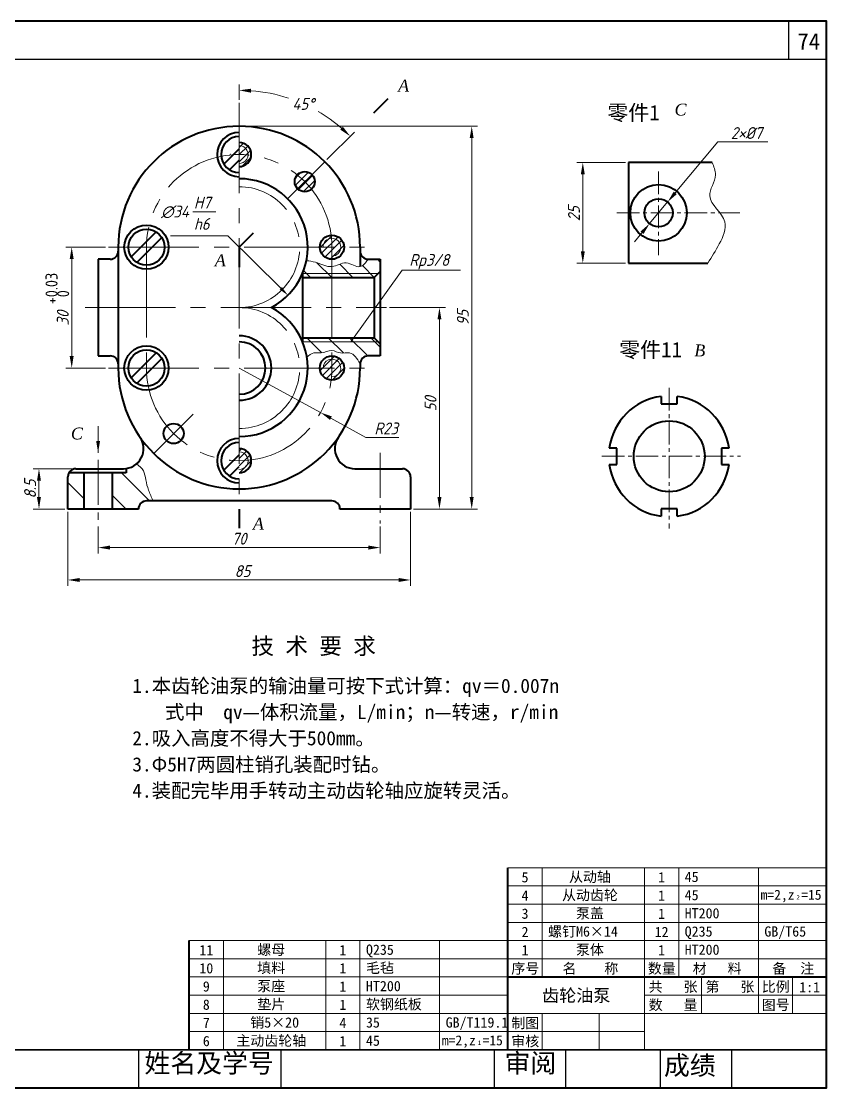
# Model space of a CAD drawing. Header units: millimetres. Extents: x 5 to 335, y 7 to 232.
# Drawn here: x 165.2 to 335, y 7 to 232 of the extents above; entities that cross this region are included whole.
import ezdxf
from ezdxf.enums import TextEntityAlignment as Align

# ---------------------------------------------------------------- set-up
doc = ezdxf.new("R2010")
doc.units = ezdxf.units.MM
doc.linetypes.add('CENTER2', pattern=[28.575, 19.05, -3.175, 3.175, -3.175])
for name, color, linetype, lineweight in [('', 7, 'Continuous', 18), ('中心线', 7, 'CENTER2', 18), ('文字', 7, 'Continuous', 18), ('粗', 7, 'Continuous', 40), ('细', 84, 'Continuous', 18), ('细线', 7, 'Continuous', 13), ('零件1', 7, 'Continuous', 40)]:
    doc.layers.add(name, color=color, linetype=linetype, lineweight=lineweight)
doc.layers.add('边框', color=5, linetype='Continuous')
doc.styles.add('GCHZ', font='gbenor.shx', dxfattribs={"bigfont": 'gbcbig.shx'})
doc.styles.get("Standard").update_dxf_attribs({"font": 'SIMFANG.TTF'})
doc.styles.add('字母', font='TIMESI.TTF', dxfattribs={"height": 2.5})
doc.styles.add('数字', font='isocp.shx', dxfattribs={"oblique": 15, "height": 2.5})
doc.dimstyles.new('Cai-68$0', dxfattribs={"dimscale": 0, "dimtxt": 2.5, "dimasz": 2.5, "dimexe": 1.25, "dimexo": 0.625, "dimtad": 1, "dimdec": 3, "dimdsep": 46, "dimtxsty": '数字', "dimcen": 0, "dimclrd": 256, "dimclre": 256, "dimclrt": 256, "dimaunit": 2, "dimazin": 2, "dimtfac": 1, "dimtdec": 3, "dimtmove": 0, "dimatfit": 3, "dimfxl": 0, "dimfrac": 2, "dimlwd": -1, "dimlwe": -1, "dimarcsym": 0})
doc.dimstyles.new('Cai-68$2', dxfattribs={"dimscale": 0, "dimtxt": 2.5, "dimasz": 2.5, "dimexe": 1.25, "dimexo": 0.625, "dimtad": 1, "dimtih": 1, "dimtoh": 1, "dimdec": 3, "dimdsep": 46, "dimtxsty": '数字', "dimcen": 0, "dimclrd": 256, "dimclre": 256, "dimclrt": 256, "dimazin": 2, "dimtfac": 1, "dimtdec": 3, "dimtmove": 0, "dimatfit": 3, "dimfxl": 0, "dimlwd": -1, "dimlwe": -1, "dimarcsym": 0})
doc.dimstyles.new('Cai-68$3', dxfattribs={"dimscale": 0, "dimtxt": 2.5, "dimasz": 2.5, "dimexe": 1.25, "dimexo": 0.625, "dimtad": 1, "dimtih": 1, "dimtoh": 1, "dimdec": 3, "dimdsep": 46, "dimtxsty": '数字', "dimcen": 0, "dimclrd": 256, "dimclre": 256, "dimclrt": 256, "dimadec": 0, "dimazin": 2, "dimtfac": 1, "dimtdec": 3, "dimtmove": 0, "dimatfit": 3, "dimfxl": 0, "dimlwd": -1, "dimlwe": -1, "dimarcsym": 0})
doc.dimstyles.new('Cai-68$4', dxfattribs={"dimscale": 0, "dimtxt": 2.5, "dimasz": 2.5, "dimexe": 1.25, "dimexo": 0.625, "dimtad": 1, "dimtih": 1, "dimtoh": 1, "dimdec": 3, "dimdsep": 46, "dimtxsty": '数字', "dimcen": 0, "dimclrd": 256, "dimclre": 256, "dimclrt": 256, "dimadec": 0, "dimazin": 2, "dimtfac": 1, "dimtdec": 3, "dimtmove": 0, "dimatfit": 3, "dimfxl": 0, "dimlwd": -1, "dimlwe": -1, "dimarcsym": 0})
doc.dimstyles.new('Cai-68$7', dxfattribs={"dimscale": 0, "dimtxt": 2.5, "dimasz": 2.5, "dimexe": 1.25, "dimexo": 0.625, "dimtad": 1, "dimdec": 3, "dimdsep": 46, "dimtxsty": '数字', "dimcen": 0, "dimclrd": 256, "dimclre": 256, "dimclrt": 256, "dimadec": 0, "dimazin": 2, "dimtfac": 1, "dimtdec": 3, "dimtmove": 0, "dimatfit": 3, "dimfxl": 0, "dimlwd": -1, "dimlwe": -1, "dimarcsym": 0})

# ---------------------------------------------------------------- blocks, each defined once
blk = doc.blocks.new('总标题栏')
at = {"layer": '文字'}
blk.add_line((-140, 40), (0, 40), dxfattribs=at)
at = {"layer": '文字', "linetype": 'Continuous'}
for p, q in [((-125, 32), (-125, 40)), ((-80, 40), (-80, 0)), ((-65, 32), (-65, 40)), ((-30, 40), (-30, 16)), ((-55, 32), (-55, 16)), ((-15, 32), (-15, 16)), ((0, 24), (-80, 24)), ((0, 16), (-140, 16)), ((-125, 16), (-125, 0)), ((-100, 16), (-100, 0)), ((-80, 8), (-140, 8))]:
    blk.add_line(p, q, dxfattribs=at)
at = {"layer": '边框'}
blk.add_line((-140, 40), (-140, 0), dxfattribs=at)
at = {"layer": '边框', "linetype": 'Continuous'}
blk.add_line((0, 32), (-140, 32), dxfattribs=at)
at = {"layer": '文字'}
for s, p in [('序号', (-138.52, 33.49)), ('名    称', (-116.05, 33.49)), ('数量', (-78.52, 33.49)), ('材   料', (-58.83, 33.49)), ('备  注', (-23.86, 33.49)), ('共   张', (-78.2, 25.49)), ('第   张', (-53.2, 25.49)), ('比例', (-28.52, 25.49)), ('数   量', (-78.2, 17.49)), ('图号', (-28.52, 17.49)), ('制图', (-138.52, 9.49)), ('审核', (-138.52, 1.49))]:
    blk.add_text(s, height=4.5, dxfattribs=at).set_placement(p)
for tag, height, p in [('22', 4.5, (-67.16, 27.45)), ('22', 4.5, (-42.16, 27.45)), ('1:1', 4.5, (-7.47, 27.45)), ('名称', 5.5, (-110, 24)), ('22', 4.5, (-42.16, 19.45)), ('22', 4.5, (-7.47, 19.45)), ('校名', 5.5, (-39.9, 8.17))]:
    blk.add_attdef(tag, text='', height=height, dxfattribs=at).set_placement(p, align=Align.MIDDLE)
blk = doc.blocks.new('明细栏')
at = {"layer": '文字', "linetype": 'Continuous'}
for p, q in [((0, 8), (-140, 8)), ((-125, 0), (-125, 8)), ((-80, 0), (-80, 8)), ((-65, 0), (-65, 8)), ((-30, 0), (-30, 8))]:
    blk.add_line(p, q, dxfattribs=at)
at = {"layer": '边框'}
blk.add_line((-140, 0), (-140, 8), dxfattribs=at)
at = {"layer": '文字'}
for p in [(-132.5, 3.8), (-72.5, 3.8)]:
    blk.add_attdef('22', text='', height=4.5, dxfattribs=at).set_placement(p, align=Align.MIDDLE)
for tag, p in [('名称', (-122.37, 4)), ('HT200', (-62.37, 4)), ('GB', (-27.37, 4))]:
    blk.add_attdef(tag, text='', height=4.5, dxfattribs=at).set_placement(p, align=Align.MIDDLE_LEFT)
blk = doc.blocks.new('*D22')
at = {"layer": ''}
for p, q in [((211.13, 158.85), (228.29, 149.46)), ((237.86, 144.22), (230.48, 148.26)), ((244.8, 144.22), (237.86, 144.22))]:
    blk.add_line(p, q, dxfattribs=at)
blk.add_solid([(230.68, 148.63), (230.28, 147.9), (228.29, 149.46)], dxfattribs=at)
at = {"layer": 'Defpoints', "color": 0}
for p in [(211.13, 158.85), (228.29, 149.46)]:
    blk.add_point(p, dxfattribs=at)
at = {"layer": '', "insert": (242.12, 146.1), "char_height": 2.5, "attachment_point": 5, "style": '数字'}
blk.add_mtext('R23', dxfattribs=at)
blk = doc.blocks.new('*D23')
at = {"layer": ''}
for p, q in [((211.13, 215.44), (211.13, 218.7)), ((229.61, 202.82), (235.43, 208.64))]:
    blk.add_line(p, q, dxfattribs=at)
for start, end in [(71.6831, 85.6725), (49.3275, 59.8601)]:
    blk.add_arc((211.13, 184.35), 33.11, start, end, dxfattribs=at)
for points in [[(213.62, 216.94), (213.65, 217.78), (211.13, 217.45)], [(233, 209.76), (232.43, 209.15), (234.55, 207.76)]]:
    blk.add_solid(points, dxfattribs=at)
at = {"layer": 'Defpoints', "color": 0}
for p in [(219.7, 216.33), (211.13, 214.81), (229.17, 202.38), (221.35, 194.56), (211.13, 125.09)]:
    blk.add_point(p, dxfattribs=at)
at = {"layer": '', "insert": (224.65, 214.57), "char_height": 2.5, "attachment_point": 5, "style": '数字'}
blk.add_mtext('45°', dxfattribs=at)
blk = doc.blocks.new('*D24')
at = {"layer": ''}
for p, q in [((211.76, 209.85), (261.41, 209.85)), ((260.16, 131.6), (260.16, 207.35)), ((247.88, 129.1), (261.41, 129.1))]:
    blk.add_line(p, q, dxfattribs=at)
for points in [[(259.74, 207.35), (260.57, 207.35), (260.16, 209.85)], [(259.74, 131.6), (260.57, 131.6), (260.16, 129.1)]]:
    blk.add_solid(points, dxfattribs=at)
at = {"layer": 'Defpoints', "color": 0}
for p in [(211.13, 209.85), (260.16, 209.85), (247.26, 129.1)]:
    blk.add_point(p, dxfattribs=at)
at = {"layer": '', "insert": (258.28, 169.47), "char_height": 2.5, "attachment_point": 5, "rotation": 90, "style": '数字'}
blk.add_mtext('95', dxfattribs=at)
blk = doc.blocks.new('*D25')
at = {"layer": ''}
for p, q in [((242.82, 171.6), (254.61, 171.6)), ((253.36, 131.6), (253.36, 169.1)), ((247.88, 129.1), (254.61, 129.1))]:
    blk.add_line(p, q, dxfattribs=at)
for points in [[(252.94, 169.1), (253.77, 169.1), (253.36, 171.6)], [(252.94, 131.6), (253.77, 131.6), (253.36, 129.1)]]:
    blk.add_solid(points, dxfattribs=at)
at = {"layer": 'Defpoints', "color": 0}
for p in [(242.2, 171.6), (253.36, 171.6), (247.26, 129.1)]:
    blk.add_point(p, dxfattribs=at)
at = {"layer": '', "insert": (251.48, 151.3), "char_height": 2.5, "attachment_point": 5, "rotation": 90, "style": '数字'}
blk.add_mtext('50', dxfattribs=at)
blk = doc.blocks.new('*D26')
at = {"layer": ''}
for p, q in [((175.01, 128.47), (175.01, 112.88)), ((247.26, 128.47), (247.26, 112.88)), ((177.51, 114.13), (244.76, 114.13))]:
    blk.add_line(p, q, dxfattribs=at)
for points in [[(177.51, 114.54), (177.51, 113.71), (175.01, 114.13)], [(244.76, 114.54), (244.76, 113.71), (247.26, 114.13)]]:
    blk.add_solid(points, dxfattribs=at)
at = {"layer": 'Defpoints', "color": 0}
for p in [(175.01, 129.1), (247.26, 129.1), (247.26, 114.13)]:
    blk.add_point(p, dxfattribs=at)
at = {"layer": '', "insert": (211.83, 116), "char_height": 2.5, "attachment_point": 5, "style": '数字'}
blk.add_mtext('85', dxfattribs=at)
blk = doc.blocks.new('*D27')
at = {"layer": ''}
for p, q in [((176.08, 137.6), (167.67, 137.6)), ((168.92, 131.6), (168.92, 135.1)), ((174.38, 129.1), (167.67, 129.1))]:
    blk.add_line(p, q, dxfattribs=at)
for points in [[(168.5, 135.1), (169.33, 135.1), (168.92, 137.6)], [(168.5, 131.6), (169.33, 131.6), (168.92, 129.1)]]:
    blk.add_solid(points, dxfattribs=at)
at = {"layer": 'Defpoints', "color": 0}
for p in [(168.92, 137.6), (176.71, 137.6), (175.01, 129.1)]:
    blk.add_point(p, dxfattribs=at)
at = {"layer": '', "insert": (167.04, 133.32), "char_height": 2.5, "attachment_point": 5, "rotation": 90, "style": '数字'}
blk.add_mtext('8.5', dxfattribs=at)
blk = doc.blocks.new('*D28')
at = {"layer": ''}
for p, q in [((181.38, 125.44), (181.38, 119.71)), ((240.88, 125.44), (240.88, 119.71)), ((183.88, 120.96), (238.38, 120.96))]:
    blk.add_line(p, q, dxfattribs=at)
for points in [[(183.88, 121.38), (183.88, 120.54), (181.38, 120.96)], [(238.38, 121.38), (238.38, 120.54), (240.88, 120.96)]]:
    blk.add_solid(points, dxfattribs=at)
at = {"layer": 'Defpoints', "color": 0}
for p in [(181.38, 126.06), (240.88, 126.06), (240.88, 120.96)]:
    blk.add_point(p, dxfattribs=at)
at = {"layer": '', "insert": (211.11, 122.83), "char_height": 2.5, "attachment_point": 5, "style": '数字'}
blk.add_mtext('70', dxfattribs=at)
blk = doc.blocks.new('*D29')
at = {"layer": ''}
for p, q in [((182.98, 184.35), (174.57, 184.35)), ((175.82, 181.85), (175.82, 161.35)), ((182.98, 158.85), (174.57, 158.85))]:
    blk.add_line(p, q, dxfattribs=at)
for points in [[(175.4, 181.85), (176.23, 181.85), (175.82, 184.35)], [(175.4, 161.35), (176.23, 161.35), (175.82, 158.85)]]:
    blk.add_solid(points, dxfattribs=at)
at = {"layer": 'Defpoints', "color": 0}
for p in [(183.6, 184.35), (175.82, 158.85), (183.6, 158.85)]:
    blk.add_point(p, dxfattribs=at)
at = {"layer": '', "insert": (173.94, 169.36), "char_height": 2.5, "attachment_point": 5, "rotation": 90, "style": '数字'}
blk.add_mtext('30', dxfattribs=at)
blk = doc.blocks.new('公差上')
at = {"layer": '文字', "style": 'GCHZ'}
blk.add_text('0', height=3, dxfattribs=at).set_placement((2.66, 0.62))
at = {"layer": '文字', "linetype": 'Continuous', "style": 'GCHZ'}
blk.add_attdef('+0.01', (0.93, 3.5), '', height=3, dxfattribs=at)
blk = doc.blocks.new('*D30')
at = {"layer": 'Defpoints', "color": 0}
for p in [(293.19, 202.22), (283.58, 180.97), (293.19, 180.97)]:
    blk.add_point(p, dxfattribs=at)
at = {"layer": '文字'}
for p, q in [((292.56, 202.22), (282.33, 202.22)), ((283.58, 199.72), (283.58, 183.47)), ((292.56, 180.97), (282.33, 180.97))]:
    blk.add_line(p, q, dxfattribs=at)
for points in [[(283.17, 199.72), (284, 199.72), (283.58, 202.22)], [(283.17, 183.47), (284, 183.47), (283.58, 180.97)]]:
    blk.add_solid(points, dxfattribs=at)
at = {"layer": '文字', "insert": (281.71, 191.42), "char_height": 2.5, "attachment_point": 5, "rotation": 90, "style": '数字'}
blk.add_mtext('25', dxfattribs=at)
blk = doc.blocks.new('*D31')
at = {"layer": 'Defpoints', "color": 0}
for p in [(301.47, 193.88), (297.66, 189.31)]:
    blk.add_point(p, dxfattribs=at)
at = {"layer": '文字'}
for p, q in [((312.04, 206.56), (303.07, 195.8)), ((322.61, 206.56), (312.04, 206.56)), ((297.66, 189.31), (301.47, 193.88)), ((296.06, 187.39), (294.46, 185.47))]:
    blk.add_line(p, q, dxfattribs=at)
for points in [[(302.75, 196.07), (303.39, 195.53), (301.47, 193.88)], [(295.74, 187.65), (296.38, 187.12), (297.66, 189.31)]]:
    blk.add_solid(points, dxfattribs=at)
at = {"layer": '文字', "insert": (318.1, 208.43), "char_height": 2.5, "attachment_point": 5, "style": '数字'}
blk.add_mtext('2×%%c7', dxfattribs=at)

msp = doc.modelspace()

# ---------------------------------------------------------------- hatches: boundary and pattern name
at = {"layer": '文字'}
h = msp.add_hatch(dxfattribs=at)
h.set_pattern_fill('ANSI31', color=0, scale=0.34, style=0)
h.set_pattern_definition([(45, (22.1278, 27.0753), (-0.7633218, 0.7633218), [])])
h.paths.add_polyline_path([(211.1348, 205.7657), (211.1348, 203.8957, -0.02392673), (213.0027, 203.8063, 0.42829729)], flags=16)
h.paths.add_polyline_path([(211.1348, 206.4457), (211.1348, 205.7657, -0.42829729), (213.0027, 203.8063, -0.00870991), (213.6794, 203.7294, 0.43346065)])
h.paths.add_polyline_path([(213.6794, 203.7294, 0.00870991), (213.0027, 203.8063, -0.4002687), (211.1348, 202.0257), (211.1348, 201.3457, 0.39522491)])
h.paths.add_polyline_path([(213.0027, 203.8063, 0.02392673), (211.1348, 203.8957), (211.1348, 202.0257, 0.4002687)])
h.paths.add_polyline_path([(224.9587, 198.1697, 0.02719401), (223.3767, 199.5884, 0.18481811), (222.8337, 198.1697, 0.19891237), (223.4561, 196.6671)])
h.paths.add_polyline_path([(226.4613, 199.6723), (224.9587, 198.1697, -0.02719401), (226.3775, 196.5876, 0.21308306), (227.0837, 198.1697, 0.19891237)])
h.paths.add_polyline_path([(226.4613, 199.6723, 0.43023069), (223.3767, 199.5884, -0.02719401), (224.9587, 198.1697)])
h.paths.add_polyline_path([(224.9587, 198.1697), (223.4561, 196.6671, 0.39837581), (226.3775, 196.5876, 0.02719401)])
h.paths.add_polyline_path([(230.5954, 186.2136, 0.00870991), (230.5185, 186.8903, 0.39522491), (228.1348, 184.3457), (228.8148, 184.3457, -0.4002687)])
h.paths.add_polyline_path([(230.5954, 186.2136, 0.4002687), (228.8148, 184.3457), (230.6848, 184.3457, 0.02392673)])
h.paths.add_polyline_path([(230.5185, 186.8903, -0.00870991), (230.5954, 186.2136, -0.42829729), (232.5548, 184.3457), (233.2348, 184.3457, 0.43346065)])
h.paths.add_polyline_path([(230.5954, 186.2136, -0.02392673), (230.6848, 184.3457), (232.5548, 184.3457, 0.42829729)], flags=16)
h.paths.add_polyline_path([(232.5548, 184.3457), (230.6848, 184.3457), (230.6848, 182.4757, 0.41421356)], flags=16)
h.paths.add_polyline_path([(233.2348, 184.3457), (232.5548, 184.3457, -0.41421356), (230.6848, 182.4757), (230.6848, 181.7957, 0.41421356)])
h.paths.add_polyline_path([(230.6848, 184.3457), (228.1348, 184.3457, 0.41421356), (230.6848, 181.7957)])
h.paths.add_polyline_path([(230.6848, 160.7157), (230.6848, 161.3957, 0.41421356), (228.1348, 158.8457), (228.8148, 158.8457, -0.41421356)])
h.paths.add_polyline_path([(230.6848, 160.7157, 0.41421356), (228.8148, 158.8457), (230.6848, 158.8457)])
h.paths.add_polyline_path([(230.6848, 160.7157), (230.6848, 158.8457), (232.5548, 158.8457, 0.41421356)], flags=16)
h.paths.add_polyline_path([(230.6848, 161.3957), (230.6848, 160.7157, -0.41421356), (232.5548, 158.8457), (233.2348, 158.8457, 0.41421356)])
h.paths.add_polyline_path([(233.2348, 158.8457), (232.5548, 158.8457, -0.42829729), (230.5954, 156.9779, -0.00870991), (230.5185, 156.3012, 0.43346065)])
h.paths.add_polyline_path([(232.5548, 158.8457), (230.6848, 158.8457, -0.02392673), (230.5954, 156.9779, 0.42829729)], flags=16)
h.paths.add_polyline_path([(230.6848, 158.8457), (228.1348, 158.8457, 0.39522491), (230.5185, 156.3012, 0.03264344)])
h.paths.add_polyline_path([(211.1348, 141.1657), (211.1348, 139.2957, 0.02392673), (213.0027, 139.3852, 0.4002687)])
h.paths.add_polyline_path([(213.0027, 139.3852, -0.02392673), (211.1348, 139.2957), (211.1348, 137.4257, 0.42829729)], flags=16)
h.paths.add_polyline_path([(213.6794, 139.462, -0.00870991), (213.0027, 139.3852, -0.42829729), (211.1348, 137.4257), (211.1348, 136.7457, 0.43346065)])
h.paths.add_polyline_path([(211.1348, 141.8457), (211.1348, 141.1657, -0.4002687), (213.0027, 139.3852, 0.00870991), (213.6794, 139.462, 0.39522491)])
h = msp.add_hatch(dxfattribs=at)
h.set_pattern_fill('ANSI31', color=0, angle=90, style=0)
edge = h.paths.add_edge_path()
edge.add_line((240.4598, 178.8207), (240.8848, 179.2457))
edge.add_line((240.8848, 179.2457), (240.8848, 181.7957))
edge.add_line((240.8848, 181.7957), (238.3348, 181.7957))
edge.add_spline(control_points=[(238.3348, 181.7957), (237.8087, 181.0807), (236.5938, 179.4293), (233.6296, 181.8351), (231.6838, 180.353), (230.6848, 180.2438)], knot_values=[0, 0, 0, 0, 2.70803687, 6.25376044, 9.94475923, 9.94475923, 9.94475923, 9.94475923], degree=3, periodic=0)
edge.add_line((230.6848, 180.2438), (230.6848, 178.8207))
edge.add_line((230.6848, 178.8207), (240.4598, 178.8207))
h.paths.add_polyline_path([(239.6098, 177.9707), (240.4598, 178.8207), (230.6848, 178.8207), (230.6848, 177.9707)])
edge = h.paths.add_edge_path()
edge.add_line((230.6848, 178.8207), (230.6848, 180.2438))
edge.add_spline(control_points=[(230.6848, 180.2438), (229.5476, 180.1195), (227.7723, 181.2254), (225.9472, 181.4217), (225.3001, 181.4913)], knot_values=[9.94475923, 9.94475923, 9.94475923, 9.94475923, 14.14632779, 16.45443294, 16.45443294, 16.45443294, 16.45443294], degree=3, periodic=0)
edge.add_arc((211.1348, 184.3457), 14.45, 337.520494, 348.606906, ccw=False)
edge.add_line((224.4868, 178.8207), (230.6848, 178.8207))
h.paths.add_polyline_path([(230.6848, 177.9707), (230.6848, 178.8207), (224.4868, 178.8207, -0.01614336), (224.1025, 177.9707)])
h.paths.add_polyline_path([(230.6848, 165.2207), (230.6848, 164.3707), (240.4598, 164.3707), (239.6098, 165.2207)])
h.paths.add_polyline_path([(230.6848, 164.3707), (230.6848, 165.2207), (224.1025, 165.2207, -0.01614336), (224.4868, 164.3707)])
edge = h.paths.add_edge_path()
edge.add_arc((211.1348, 158.8457), 14.45, 9.255637, 22.479506, ccw=False)
edge.add_spline(control_points=[(225.3967, 161.1699), (225.8702, 161.55), (226.7471, 162.2539), (228.6822, 161.794), (229.927, 162.5707), (230.6848, 162.5249)], knot_values=[0, 0, 0, 0, 2.02001742, 3.74085026, 6.55329886, 6.55329886, 6.55329886, 6.55329886], degree=3, periodic=0)
edge.add_line((230.6848, 162.5249), (230.6848, 164.3707))
edge.add_line((230.6848, 164.3707), (224.4868, 164.3707))
edge = h.paths.add_edge_path()
edge.add_line((230.6848, 164.3707), (230.6848, 162.5249))
edge.add_spline(control_points=[(230.6848, 162.5249), (231.2863, 162.4886), (232.4672, 161.7535), (234.9742, 162.4658), (235.9955, 160.8278), (236.6348, 159.8025)], knot_values=[6.55329886, 6.55329886, 6.55329886, 6.55329886, 8.78565078, 11.00428361, 14.71670848, 14.71670848, 14.71670848, 14.71670848], degree=3, periodic=0)
edge.add_arc((238.3348, 159.6957), 1.7, 90, 176.564509, ccw=False)
edge.add_line((238.3348, 161.3957), (240.8848, 161.3957))
edge.add_line((240.8848, 161.3957), (240.8848, 163.9457))
edge.add_line((240.8848, 163.9457), (240.4598, 164.3707))
edge.add_line((240.4598, 164.3707), (230.6848, 164.3707))
h = msp.add_hatch(dxfattribs=at)
h.set_pattern_fill('ANSI31', color=0, scale=1.4875, angle=90, style=0)
h.set_pattern_definition([(135, (22.128, 27.0753), (-3.33953, -3.33953), [])])
h.paths.add_polyline_path([(178.4098, 136.7457), (175.4348, 136.7457), (175.4348, 137.0202, 0.18267581), (175.0098, 135.8957), (175.0098, 129.0957), (178.4098, 129.0957)])
edge = h.paths.add_edge_path()
edge.add_line((187.3348, 136.7457), (184.3598, 136.7457))
edge.add_line((184.3598, 136.7457), (184.3598, 129.0957))
edge.add_line((184.3598, 129.0957), (189.8848, 129.0957))
edge.add_arc((191.5848, 129.0957), 1.7, 90, 180, ccw=False)
edge.add_line((191.5848, 130.7957), (192.9688, 130.7957))
edge.add_spline(control_points=[(192.9688, 130.7957), (192.6339, 131.549), (191.9902, 132.9965), (191.4137, 135.1231), (191.1521, 137.3134), (190.0437, 138.1654), (189.4709, 138.6058)], knot_values=[0, 0, 0, 0, 2.8979968, 5.56872563, 7.85102141, 10.29184104, 10.29184104, 10.29184104, 10.29184104], degree=3, periodic=0)
edge.add_arc((186.7204, 141.8457), 4.25, 278.311954, 310.328276, ccw=False)
edge.add_line((187.3348, 137.6404), (187.3348, 136.7457))

# ---------------------------------------------------------------- linework, layer by layer
at = {"layer": '', "color": 0}
msp.add_line((208.7303, 186.7216), (219.9018, 175.6829), dxfattribs=at)
msp.add_solid([(220.1508, 175.9348), (219.6529, 175.431), (221.4134, 174.1893)], dxfattribs=at)
at = {"color": 0}
for p, q in [((327, 224), (327, 232)), ((5, 224), (335, 224)), ((5, 15), (335, 15)), ((190, 7), (190, 15)), ((220, 7), (220, 15)), ((265, 7), (265, 15)), ((280, 7), (280, 15)), ((300, 7), (300, 15)), ((315, 7), (315, 15))]:
    msp.add_line(p, q, dxfattribs=at)
at = {"layer": '中心线', "color": 0}
for p, q in [((211.1348, 214.8143), (211.1348, 125.0903)), ((221.3525, 194.5634), (229.166, 202.377)), ((183.6028, 184.3457), (238.8018, 184.3457)), ((191.5848, 184.3457), (191.5848, 158.8457)), ((230.6848, 184.3457), (230.6848, 158.8457)), ((178.6541, 171.5957), (242.1986, 171.5957)), ((183.6028, 158.8457), (238.3348, 158.8457)), ((193.1036, 140.8145), (201.4087, 149.1196))]:
    msp.add_line(p, q, dxfattribs=at)
at = {"layer": '中心线', "color": 0, "ltscale": 0.25}
for p, q in [((299.5644, 200.2913), (299.5644, 182.6355)), ((290.7585, 191.5928), (316.6881, 191.5928)), ((301.7997, 154.6393), (301.7997, 125.0079)), ((287.5932, 140.2145), (316.8437, 140.2145))]:
    msp.add_line(p, q, dxfattribs=at)
at = {"layer": '中心线', "color": 0, "ltscale": 0.5}
for p, q in [((240.8848, 140.9678), (240.8848, 126.0622)), ((181.3848, 139.4918), (181.3848, 126.0622))]:
    msp.add_line(p, q, dxfattribs=at)
at = {"layer": '中心线', "color": 0}
for centre, radius, start, end in [((211.1348, 184.3457), 19.55, 0, 180), ((211.1348, 184.3457), 12.75, 270, 90), ((211.1348, 158.8457), 12.75, 270, 90), ((211.1348, 158.8457), 19.55, 180, 0)]:
    msp.add_arc(centre, radius, start, end, dxfattribs=at)
at = {"layer": '文字', "color": 0}
for p, q in [((201.3533, 191.8028), (206.1756, 191.8028)), ((208.7303, 186.7216), (196.6694, 186.7216)), ((234.6778, 164.3707), (245.4623, 179.5242)), ((245.4623, 179.5242), (257.7758, 179.5242)), ((224.4868, 164.3707), (240.4598, 164.3707))]:
    msp.add_line(p, q, dxfattribs=at)
at = {"layer": '文字', "linetype": 'Continuous'}
for p, q in [((335, 41.88), (267.8, 41.88)), ((275, 38.04), (275, 41.88)), ((296.6, 38.04), (296.6, 41.88)), ((303.8, 38.04), (303.8, 41.88)), ((320.6, 38.04), (320.6, 41.88)), ((267.8, 22.68), (200.6, 22.68)), ((207.8, 18.84), (207.8, 22.68)), ((229.4, 18.84), (229.4, 22.68)), ((236.6, 18.84), (236.6, 22.68)), ((253.4, 18.84), (253.4, 22.68))]:
    msp.add_line(p, q, dxfattribs=at)
at = {"layer": '文字', "color": 0}
for points in [[(310.8412, 202.2178), (311.5412, 199.6053), (310.353, 195.171), (313.5136, 189.6968), (312.3699, 185.0493), (309.9515, 180.9678)], [(238.3348, 181.7957), (236.6348, 180.2438), (233.7236, 181.0239), (230.6848, 180.2438), (227.2352, 181.1682), (225.3001, 181.4913)], [(225.3967, 161.1699), (226.8836, 162.0284), (228.3464, 162.0284), (230.6848, 162.5249), (232.5176, 162.0338), (234.4035, 162.0338), (236.6348, 159.8025)], [(189.4709, 138.6058), (190.9379, 137.1387), (191.44, 135.2649), (192.0275, 133.0721), (192.9688, 130.7957)]]:
    msp.add_spline(points, degree=3, dxfattribs=at)
at = {"layer": '粗', "color": 0}
for p, q in [((239.5148, 212.7258), (242.52, 215.731)), ((211.1348, 205.0978), (207.8967, 201.8597)), ((209.0988, 200.6576), (211.1348, 202.6937)), ((310.8412, 202.2178), (293.1894, 202.2178)), ((293.1894, 202.2178), (293.1894, 180.9678)), ((193.6208, 187.5838), (188.3467, 182.3097)), ((211.1348, 184.3457), (214.14, 187.3509)), ((189.5488, 181.1076), (194.8229, 186.3817)), ((185.6348, 184.3457), (185.6348, 158.8457)), ((211.1348, 184.3457), (211.1348, 180.0957)), ((236.6348, 184.3457), (236.6348, 180.2438)), ((181.3848, 181.7957), (181.3848, 161.3957)), ((181.3848, 181.7957), (181.3848, 161.3957)), ((183.9348, 181.7957), (181.3848, 181.7957)), ((238.3348, 181.7957), (240.8848, 181.7957)), ((240.8848, 181.7957), (240.8848, 165.2207)), ((240.8848, 181.7957), (240.8848, 161.3957)), ((293.1894, 180.9678), (309.9515, 180.9678)), ((224.4533, 178.7403), (224.4868, 164.3707)), ((224.4551, 177.9707), (239.6098, 177.9707)), ((240.8848, 179.2457), (239.6098, 177.9707)), ((239.6098, 177.9707), (239.6098, 165.2207)), ((224.4848, 165.2207), (239.6098, 165.2207)), ((239.6098, 165.2207), (240.8848, 163.9457)), ((240.8848, 164.3707), (240.8848, 161.3957)), ((193.6208, 162.0838), (188.3467, 156.8097)), ((181.3848, 161.3957), (183.9348, 161.3957)), ((189.5488, 155.6076), (194.8229, 160.8817)), ((236.6348, 159.8025), (236.6348, 158.8457)), ((240.8848, 161.3957), (238.3348, 161.3957)), ((300.0997, 152.8507), (300.0997, 151.2645)), ((300.0997, 151.2645), (303.4997, 151.2645)), ((303.4997, 151.2645), (303.4997, 152.8507)), ((290.7497, 141.9145), (289.1636, 141.9145)), ((290.7497, 138.5145), (290.7497, 141.9145)), ((314.4359, 141.9145), (312.8497, 141.9145)), ((312.8497, 141.9145), (312.8497, 138.5145)), ((211.1348, 140.4978), (207.8967, 137.2597)), ((176.7098, 137.5957), (186.7204, 137.5957)), ((187.3348, 137.5957), (187.3348, 136.7457)), ((209.0988, 136.0576), (211.1348, 138.0937)), ((235.5492, 137.5957), (245.5598, 137.5957)), ((289.1636, 138.5145), (290.7497, 138.5145)), ((312.8497, 138.5145), (314.4359, 138.5145)), ((175.0098, 129.0957), (175.0098, 135.8957)), ((175.4348, 136.7457), (175.4348, 137.0202)), ((187.3348, 136.7457), (175.4348, 136.7457)), ((178.4098, 136.7457), (178.4098, 129.0957)), ((184.3598, 136.7457), (184.3598, 129.0957)), ((247.2598, 135.8957), (247.2598, 129.0957)), ((230.6848, 130.7957), (191.5848, 130.7957)), ((189.8848, 129.0957), (175.0098, 129.0957)), ((189.8848, 129.0957), (189.8848, 129.0957)), ((211.1348, 129.0964), (211.1348, 125.0903)), ((247.2598, 129.0957), (232.3848, 129.0957)), ((232.3848, 129.0957), (232.3848, 129.0957)), ((303.4997, 129.1645), (300.0997, 129.1645)), ((300.0997, 129.1645), (300.0997, 127.5783)), ((303.4997, 127.5783), (303.4997, 129.1645))]:
    msp.add_line(p, q, dxfattribs=at)
at = {"layer": '粗'}
for p, q in [((267.8, 15), (267.8, 53.4)), ((200.6, 15), (200.6, 38.04)), ((267.8, 30.36), (335, 30.36))]:
    msp.add_line(p, q, dxfattribs=at)
at = {"layer": '粗', "color": 0}
for centre, radius in [((224.9587, 198.1697), 2.125), ((299.5644, 191.5928), 5.95), ((299.5644, 191.5928), 2.975), ((191.5848, 184.3457), 4.675), ((191.5848, 184.3457), 3.825), ((230.6848, 184.3457), 2.55), ((191.5848, 158.8457), 4.675), ((191.5848, 158.8457), 3.825), ((230.6848, 158.8457), 2.55), ((197.3109, 145.0218), 2.125), ((301.7997, 140.2145), 7.48)]:
    msp.add_circle(centre, radius, dxfattribs=at)
for centre, radius, start, end in [((211.1348, 184.3457), 25.5, 0, 180), ((211.1348, 203.8957), 4.675, 90, 270), ((211.1348, 203.8957), 3.825, 90, 270), ((211.1348, 203.8957), 2.55, 270, 90), ((211.1348, 184.3457), 14.45, 298.072487, 90), ((183.9348, 183.4957), 1.7, 270, 0), ((238.3348, 183.4957), 1.7, 180, 270), ((211.1348, 158.8457), 14.45, 270, 61.927513), ((211.1348, 158.8457), 6.8, 270, 90), ((211.1348, 158.8457), 5.525, 270, 90), ((183.9348, 159.6957), 1.7, 0, 90), ((238.3348, 159.6957), 1.7, 90, 180), ((211.1348, 158.8457), 25.5, 180, 0), ((301.7997, 140.2145), 12.75, 97.662256, 172.337744), ((301.7997, 140.2145), 12.75, 7.662256, 82.337744), ((186.7204, 141.8457), 4.25, 270, 34.849905), ((235.5492, 141.8457), 4.25, 145.150095, 270), ((211.1348, 139.2957), 4.675, 90, 270), ((211.1348, 139.2957), 3.825, 90, 270), ((211.1348, 139.2957), 2.55, 270, 90), ((176.7098, 135.8957), 1.7, 90, 180), ((245.5598, 135.8957), 1.7, 0, 90), ((301.7997, 140.2145), 12.75, 187.662256, 262.337744), ((301.7997, 140.2145), 12.75, 277.662256, 352.337744), ((191.5848, 129.0957), 1.7, 90, 180), ((230.6848, 129.0957), 1.7, 0, 90)]:
    msp.add_arc(centre, radius, start, end, dxfattribs=at)
at = {"layer": '细', "color": 0}
msp.add_line((224.4868, 178.8207), (240.4598, 178.8207), dxfattribs=at)
for centre, start, end in [((211.1348, 203.8957), 267.258721, 90), ((211.1348, 203.8957), 177.258721, 180), ((230.6848, 184.3457), 270, 180), ((230.6848, 158.8457), 267.258721, 180), ((211.1348, 139.2957), 267.258721, 90), ((211.1348, 139.2957), 177.258721, 180)]:
    msp.add_arc(centre, 1.87, start, end, dxfattribs=at)
at = {"layer": '细线', "color": 0}
msp.add_line((100.2643, 224), (210.2643, 224), dxfattribs=at)
at = {"layer": '边框'}
msp.add_line((200.6, 18.84), (200.6, 22.68), dxfattribs=at)
at = {"layer": '边框', "color": 0, "linetype": 'Continuous'}
msp.add_line((335, 15), (30, 15), dxfattribs=at)
at = {"layer": '零件1', "color": 0}
msp.add_lwpolyline([(5, 7), (335, 7), (335, 232), (5, 232)], close=True, dxfattribs=at)

# ---------------------------------------------------------------- block references
at = {"layer": '文字', "color": 0, "xscale": 0.8499999999999943, "yscale": 0.8499999999999943, "zscale": 0.85, "rotation": 90}
msp.add_blockref('公差上', (175.818, 171.5203), dxfattribs=at).add_auto_attribs({'+0.01': '+0.03'})
at = {"layer": '文字', "color": 0}
ref = msp.add_blockref('明细栏', (335, 49.56), dxfattribs=dict(at, xscale=0.48, yscale=0.48, zscale=0.48))
ref.add_attrib('22', '5', dxfattribs={"height": 2.16}).set_placement((271.4, 51.384), align=Align.MIDDLE)
ref.add_attrib('名称', '   从动轴', dxfattribs={"height": 2.16}).set_placement((276.2642, 51.48), align=Align.MIDDLE_LEFT)
ref.add_attrib('22', '1', dxfattribs={"height": 2.16}).set_placement((300.2, 51.384), align=Align.MIDDLE)
ref.add_attrib('HT200', '45', dxfattribs={"height": 2.16}).set_placement((305.0642, 51.48), align=Align.MIDDLE_LEFT)
ref = msp.add_blockref('明细栏', (335, 45.72), dxfattribs=dict(at, xscale=0.48, yscale=0.48, zscale=0.48))
ref.add_attrib('22', '4', dxfattribs={"height": 2.16}).set_placement((271.4, 47.544), align=Align.MIDDLE)
ref.add_attrib('名称', '  从动齿轮', dxfattribs={"height": 2.16}).set_placement((276.2642, 47.64), align=Align.MIDDLE_LEFT)
ref.add_attrib('22', '1', dxfattribs={"height": 2.16}).set_placement((300.2, 47.544), align=Align.MIDDLE)
ref.add_attrib('HT200', '45', dxfattribs={"height": 2.16}).set_placement((305.0642, 47.64), align=Align.MIDDLE_LEFT)
ref = msp.add_blockref('明细栏', (335, 41.88), dxfattribs=dict(at, xscale=0.48, yscale=0.48, zscale=0.48))
ref.add_attrib('22', '3', dxfattribs={"height": 2.16}).set_placement((271.4, 43.704), align=Align.MIDDLE)
ref.add_attrib('名称', '    泵盖', dxfattribs={"height": 2.16}).set_placement((276.2642, 43.8), align=Align.MIDDLE_LEFT)
ref.add_attrib('22', '1', dxfattribs={"height": 2.16}).set_placement((300.2, 43.704), align=Align.MIDDLE)
ref.add_attrib('HT200', 'HT200', dxfattribs={"height": 2.16}).set_placement((305.0642, 43.8), align=Align.MIDDLE_LEFT)
ref = msp.add_blockref('明细栏', (267.8, 34.2), dxfattribs=dict(at, xscale=0.48, yscale=0.48, zscale=0.48))
ref.add_attrib('22', '11', dxfattribs={"height": 2.16}).set_placement((204.2, 36.024), align=Align.MIDDLE)
ref.add_attrib('名称', '    螺母', dxfattribs={"height": 2.16}).set_placement((209.0642, 36.12), align=Align.MIDDLE_LEFT)
ref.add_attrib('22', '1', dxfattribs={"height": 2.16}).set_placement((233, 36.024), align=Align.MIDDLE)
ref.add_attrib('HT200', 'Q235', dxfattribs={"height": 2.16}).set_placement((237.8642, 36.12), align=Align.MIDDLE_LEFT)
ref = msp.add_blockref('明细栏', (335, 34.2), dxfattribs=dict(at, xscale=0.48, yscale=0.48, zscale=0.48))
ref.add_attrib('22', '1', dxfattribs={"height": 2.16}).set_placement((271.4, 36.024), align=Align.MIDDLE)
ref.add_attrib('名称', '    泵体', dxfattribs={"height": 2.16}).set_placement((276.2642, 36.12), align=Align.MIDDLE_LEFT)
ref.add_attrib('22', '1', dxfattribs={"height": 2.16}).set_placement((300.2, 36.024), align=Align.MIDDLE)
ref.add_attrib('HT200', 'HT200', dxfattribs={"height": 2.16}).set_placement((305.0642, 36.12), align=Align.MIDDLE_LEFT)
ref = msp.add_blockref('明细栏', (267.8, 30.36), dxfattribs=dict(at, xscale=0.48, yscale=0.48, zscale=0.48))
ref.add_attrib('22', '10', dxfattribs={"height": 2.16}).set_placement((204.2, 32.184), align=Align.MIDDLE)
ref.add_attrib('名称', '    填料', dxfattribs={"height": 2.16}).set_placement((209.0642, 32.28), align=Align.MIDDLE_LEFT)
ref.add_attrib('22', '1', dxfattribs={"height": 2.16}).set_placement((233, 32.184), align=Align.MIDDLE)
ref.add_attrib('HT200', '毛毡', dxfattribs={"height": 2.16}).set_placement((237.8642, 32.28), align=Align.MIDDLE_LEFT)
at = {"layer": '文字', "color": 0, "xscale": 0.48, "yscale": 0.48, "zscale": 0.48}
msp.add_blockref('总标题栏', (335, 15), dxfattribs=at).add_auto_attribs({'名称': '齿轮油泵', '1:1': '1:1'})
at = {"layer": '文字', "color": 0}
ref = msp.add_blockref('明细栏', (267.8, 26.52), dxfattribs=dict(at, xscale=0.48, yscale=0.48, zscale=0.48))
ref.add_attrib('22', '9', dxfattribs={"height": 2.16}).set_placement((204.2, 28.344), align=Align.MIDDLE)
ref.add_attrib('名称', '    泵座', dxfattribs={"height": 2.16}).set_placement((209.0642, 28.44), align=Align.MIDDLE_LEFT)
ref.add_attrib('22', '1', dxfattribs={"height": 2.16}).set_placement((233, 28.344), align=Align.MIDDLE)
ref.add_attrib('HT200', 'HT200', dxfattribs={"height": 2.16}).set_placement((237.8642, 28.44), align=Align.MIDDLE_LEFT)
ref = msp.add_blockref('明细栏', (267.8, 22.68), dxfattribs=dict(at, xscale=0.48, yscale=0.48, zscale=0.48))
ref.add_attrib('22', '8', dxfattribs={"height": 2.16}).set_placement((204.2, 24.504), align=Align.MIDDLE)
ref.add_attrib('名称', '    垫片', dxfattribs={"height": 2.16}).set_placement((209.0642, 24.6), align=Align.MIDDLE_LEFT)
ref.add_attrib('22', '1', dxfattribs={"height": 2.16}).set_placement((233, 24.504), align=Align.MIDDLE)
ref.add_attrib('HT200', '软钢纸板', dxfattribs={"height": 2.16}).set_placement((237.8642, 24.6), align=Align.MIDDLE_LEFT)
ref = msp.add_blockref('明细栏', (267.8, 15), dxfattribs=dict(at, xscale=0.48, yscale=0.48, zscale=0.48))
ref.add_attrib('22', '6', dxfattribs={"height": 2.16}).set_placement((204.2, 16.824), align=Align.MIDDLE)
ref.add_attrib('名称', ' 主动齿轮轴', dxfattribs={"height": 2.16}).set_placement((209.0642, 16.92), align=Align.MIDDLE_LEFT)
ref.add_attrib('22', '1', dxfattribs={"height": 2.16}).set_placement((233, 16.824), align=Align.MIDDLE)
ref.add_attrib('HT200', '45', dxfattribs={"height": 2.16}).set_placement((237.8642, 16.92), align=Align.MIDDLE_LEFT)

# ---------------------------------------------------------------- texts
at = {"layer": '', "color": 0, "style": '数字', "oblique": 15}
for s, p in [('H7', (201.583, 192.4921)), ('h6', (201.583, 188.0059)), ('Rp3/8', (247.0006, 180.3975))]:
    msp.add_text(s, height=2.5, dxfattribs=at).set_placement(p)
at = {"layer": '', "color": 0, "insert": (197.6029, 191.785), "char_height": 2.5, "attachment_point": 5, "style": '数字'}
msp.add_mtext('{\\Fgbenor.shx,gbcbig.shx|c134;∅}34', dxfattribs=at)
at = {"color": 0, "char_height": 4, "attachment_point": 1}
for s, insert, width in [('{\\f仿宋_GB2312|b0|i0|c134|p49;姓名及学号}', (191.1644, 14.1777), 29.8443), ('{\\f仿宋_GB2312|b0|i0|c134|p49;审阅}', (267.0645, 14.1791), 13.7378), ('{\\f仿宋_GB2312|b0|i0|c134|p49;成绩}', (300.6985, 13.7059), 13.2641)]:
    msp.add_mtext(s, dxfattribs=dict(at, insert=insert, width=width))
at = {"layer": '文字', "color": 0, "style": '字母'}
for s, p in [('A', (244.6501, 217.1775)), ('C', (302.9363, 212.1258)), ('A', (205.9909, 180.3296)), ('B', (307.0996, 161.3113)), ('C', (175.6583, 143.7788)), ('A', (214.0202, 124.7605))]:
    msp.add_text(s, height=2.5, dxfattribs=at).set_placement(p)
at = {"layer": '文字', "color": 0}
for s, height, p in [('零件1', 3.24, (288.7573, 211.1062)), ('零件11', 3.24, (291.2601, 161.1006)), ('技 术 要 求', 3.5, (213.7108, 98.4628)), ('1.本齿轮油泵的输油量可按下式计算：qv＝0.007n', 3, (188.6002, 90.2901)), ('式中  qv—体积流量，L/min；n—转速，r/min', 3, (195.5002, 84.7658)), ('2.吸入高度不得大于500mm。', 3, (188.6002, 79.2414)), ('3.Φ5H7两圆柱销孔装配时钻。', 3, (188.6002, 73.7171)), ('4.装配完毕用手转动主动齿轮轴应旋转灵活。', 3, (188.6002, 68.1928)), ('m=2,z =15', 2.1, (321.0697, 46.6535)), ('2', 0.9, (328.637, 46.749)), ('m=2,z =15', 2.1, (253.8697, 15.9335)), ('1', 0.9, (261.437, 16.029))]:
    msp.add_text(s, height=height, dxfattribs=at).set_placement(p)
at = {"layer": '文字'}
for tag, p in [('2', (271.4, 39.864)), ('12', (300.2, 39.864)), ('7', (204.2, 20.664)), ('4', (233, 20.664))]:
    msp.add_attdef(tag, text='', height=2.16, dxfattribs=at).set_placement(p, align=Align.MIDDLE)
for tag, p in [('螺钉M6×14', (276.2642, 39.96)), ('Q235', (305.0642, 39.96)), ('GB/T65', (321.8642, 39.96)), ('   销5×20', (209.0642, 20.76)), ('35', (237.8642, 20.76)), ('GB/T119.1', (254.6642, 20.76))]:
    msp.add_attdef(tag, text='', height=2.16, dxfattribs=at).set_placement(p, align=Align.MIDDLE_LEFT)
at = {"layer": '细线', "color": 0, "insert": (328.8582, 229.5107), "char_height": 3.5, "width": 5.5866, "attachment_point": 1}
msp.add_mtext('{\\fSimSun|b0|i0|c134|p2;74}', dxfattribs=at)

# ---------------------------------------------------------------- dimensions: what is measured, and where the dimension line sits
at = {"layer": '', "color": 0}
dim = msp.add_angular_dim_2l(base=(219.7037, 216.3252), line1=((221.3525, 194.5634), (229.166, 202.377)), line2=((211.1348, 214.8143), (211.1348, 125.0903)), dimstyle='Cai-68$2', override={"dimscale": 1}, dxfattribs=at)
dim.commit()
dim.dimension.update_dxf_attribs({"geometry": '*D23', "text_midpoint": (224.6491, 214.5695), "dimtype": 162})
dim = msp.add_linear_dim(base=(260.1559, 209.8457), p1=(247.2598, 129.0957), p2=(211.1348, 209.8457), angle=90, text='95', dimstyle='Cai-68$0', override={"dimscale": 1}, dxfattribs=at)
dim.commit()
dim.dimension.update_dxf_attribs({"geometry": '*D24', "text_midpoint": (258.2809, 169.4707)})
for base, p1, p2, text, picture, middle in [((175.818, 158.8457), (183.6028, 184.3457), (183.6028, 158.8457), '30', '*D29', (175.818, 169.3578)), ((253.3559, 171.5957), (247.2598, 129.0957), (242.1986, 171.5957), '50', '*D25', (253.3559, 151.2963))]:
    dim = msp.add_linear_dim(base=base, p1=p1, p2=p2, angle=90, text=text, dimstyle='Cai-68$0', override={"dimscale": 1}, dxfattribs=at)
    dim.commit()
    dim.dimension.update_dxf_attribs({"geometry": picture, "text_midpoint": middle, "dimtype": 160})
dim = msp.add_radius_dim(center=(211.1348, 158.8457), mpoint=(228.285, 149.461), text='R23', dimstyle='Cai-68$4', override={"dimscale": 1}, dxfattribs=at)
dim.commit()
dim.dimension.update_dxf_attribs({"geometry": '*D22', "text_midpoint": (242.1231, 144.2226), "dimtype": 164})
dim = msp.add_linear_dim(base=(168.9162, 137.5957), p1=(175.0098, 129.0957), p2=(176.7098, 137.5957), angle=90, dimstyle='Cai-68$0', override={"dimscale": 1}, dxfattribs=at)
dim.commit()
dim.dimension.update_dxf_attribs({"geometry": '*D27', "text_midpoint": (168.9162, 133.316), "dimtype": 160})
for base, p1, p2, text, picture, middle in [((247.2598, 114.1265), (175.0098, 129.0957), (247.2598, 129.0957), '85', '*D26', (211.8338, 114.1265)), ((240.8848, 120.9586), (181.3848, 126.0622), (240.8848, 126.0622), '70', '*D28', (211.1124, 120.9586))]:
    dim = msp.add_linear_dim(base=base, p1=p1, p2=p2, text=text, dimstyle='Cai-68$0', override={"dimscale": 1}, dxfattribs=at)
    dim.commit()
    dim.dimension.update_dxf_attribs({"geometry": picture, "text_midpoint": middle, "dimtype": 160})
at = {"layer": '文字', "color": 0}
dim = msp.add_diameter_dim_2p(p1=(297.6598, 189.3073), p2=(301.4689, 193.8782), text='2×%%c7', dimstyle='Cai-68$3', override={"dimscale": 1}, dxfattribs=at)
dim.commit()
dim.dimension.update_dxf_attribs({"geometry": '*D31', "text_midpoint": (318.0964, 206.5587), "dimtype": 163})
dim = msp.add_linear_dim(base=(283.5837, 180.9678), p1=(293.1894, 202.2178), p2=(293.1894, 180.9678), angle=90, text='25', dimstyle='Cai-68$0', override={"dimscale": 1}, dxfattribs=at)
dim.commit()
dim.dimension.update_dxf_attribs({"geometry": '*D30', "text_midpoint": (283.5837, 191.4231), "dimtype": 160})

# ---------------------------------------------------------------- leaders
at = {"layer": '', "color": 0}
msp.add_leader([(181.3848, 140.9678), (181.3848, 146.5713)], dimstyle='Cai-68$7', override={"dimscale": 1, "dimtad": 0}, dxfattribs=at)

doc.saveas('drawing.dxf')
